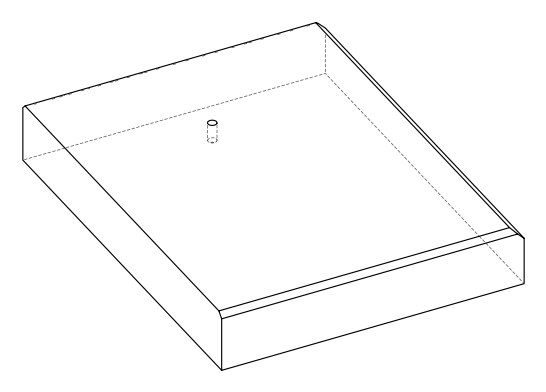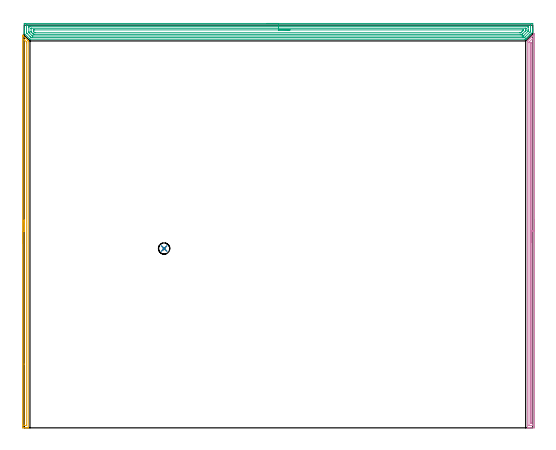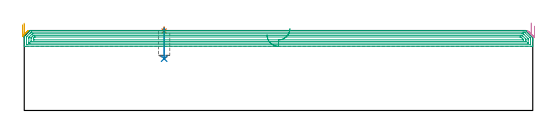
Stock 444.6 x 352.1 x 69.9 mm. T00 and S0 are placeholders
(PLAN: 5 operations, 2 tool changes, 32.1 min)
(1 SPOT_DRILL | STEP1POCKET | NXT0321_9005460120000 | 0.03 min | 0 mm3)
(2 DRILL_BLIND_HOLE_INTO_CENTER | STEP1POCKET | UGT0301_494 | 0.11 min | 1730 mm3)
(3 AREA_MILL | FG_CHAMFER_SURFACE | UGT0205_001 | 17.98 min | 42339 mm3)
(4 AREA_MILL_1 | FG_CHAMFER_SURFACE_1 | UGT0205_001 | 8.36 min | 6538 mm3)
(5 AREA_MILL_2 | FG_CHAMFER_SURFACE_2 | UGT0205_001 | 5.64 min | 4249 mm3)
(TOOL NXT0321_9005460120000 | NC Spot Drill, 142deg, 12mm, Carbide, Uncoated | D12 PA142 FL30 Z2)
(TOOL UGT0301_494 | Carbide Drill 9.9 mm | D9.9 PA118 FL87 Z2)
(TOOL UGT0205_001 | Chamfer Mill 20 x 3 x 45 deg. | D20 FL50 Z2)
(OP 1 SPOT_DRILL)
G17 G21 G94 G90
T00 M6
G54
G17 G0 G90 X122.3 Y156.8 S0 M3
G43 Z79.9 H0
G94 G81 G98 Z69.474 F250. R72.9
G80
M5
M2
(OP 2 DRILL_BLIND_HOLE_INTO_CENTER)
G17 G21 G94 G90
T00 M6
G54
G17 G0 G90 X122.3 Y156.8 S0 M3
G43 Z79.9 H0
G94 G81 G98 Z45.3 F250. R71.9
G80
M5
M2
(OP 3 AREA_MILL)
G17 G21 G94 G90
T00 M6
G54
G17 G0 G90 X212.3 Y353.6 S1061 M3
G43 Z79.9 H0
Z66.1
G94 G1 X212.338 Z65.228 F250.
X212.452 Z64.363
X212.641 Z63.512
X212.903 Z62.68
X213.237 Z61.874
X213.64 Z61.1
X214.108 Z60.364
X214.639 Z59.672
X215.229 Z59.029
X215.872 Z58.44
X216.564 Z57.908
X217.3 Z57.44
X218.074 Z57.037
X218.88 Z56.703
X219.712 Z56.441
X220.563 Z56.252
X221.428 Z56.138
X222.3 Z56.1
X443.975 Y353.599 Z56.101
X444.325 Y353.597 Z56.102
X444.59 Y353.593 Z56.104
X444.6 Y353.254 Z56.443
Y348.885 Z60.809
Y348.359 Z61.338
Y348.011 Z61.685
Y347.485 Z62.211
Y347.137 Z62.558
X444.599 Y346.066 Z63.632
X444.598 Y346.045 Z63.653
X444.595 Y346.006 Z63.691
X444.571 Y345.97 Z63.728
X443.149 Y344.548 Z65.151
X442.534 Y343.933 Z65.764
X442.485 Y343.885 Z65.814
X442.294 Y343.693 Z66.005
X442.243 Y343.641 Z66.055
X442.187 Y343.586 Z66.112
X441.571 Y342.971 Z66.729
X441.369 Y342.767 Z66.929
X440.752 Y342.152 Z67.548
X440.697 Y342.097 Z67.602
X440.495 Y341.894 Z67.802
X439.933 Y341.333 Z68.367
X439.804 Y341.203 Z68.495
X439.621 Y341.02 Z68.676
X439.114 Y340.514 Z69.186
X438.747 Y340.146 Z69.551
X438.612 Y340.012 Z69.688
X438.553 Y339.954 Z69.745
X438.395 Y339.802 Z69.887
X437.718 Y339.8 Z69.9
X5.094
X5.005 Y339.804 Z69.889
X4.954 Y339.847 Z69.849
X4.678 Y340.122 Z69.578
X0.142 Y344.657 Z65.04
X0.07 Y344.727 Z64.966
X0.01 Y344.798 Z64.893
X0.002 Y344.86 Z64.831
X0. Y345.3 Z64.399
Y345.567 Z64.132
Y346.263 Z63.432
Y347.485 Z62.212
Y348.885 Z60.811
Y352.991 Z56.706
X0.004 Y353.254 Z56.443
X0.01 Y353.593 Z56.104
X0.275 Y353.597 Z56.102
X0.625 Y353.6 Z56.1
X222.3
Y352.186 Z57.514
X442.387 Y352.185 Z57.515
X442.542 Y352.183 Z57.517
X442.58 Y352.181 Z57.519
X442.59 Y352.178 Z57.522
X442.593 Y352.168 Z57.532
X442.597 Y352.136 Z57.564
X442.6 Y351.977 Z57.723
X442.599 Y347.137 Z62.563
X442.597 Y346.736 Z62.964
X442.59 Y346.499 Z63.201
X442.583 Y346.445 Z63.255
X442.539 Y346.397 Z63.303
X442.411 Y346.263 Z63.437
X442.301 Y346.151 Z63.549
X442.187 Y346.037 Z63.663
X437.883 Y341.733 Z67.967
X437.718 Y341.57 Z68.13
X437.435 Y341.296 Z68.404
X437.341 Y341.221 Z68.479
X437.171 Y341.219 Z68.481
X436.824 Y341.215 Z68.485
X436.625
X435.93 Y341.214 Z68.486
X6.683
X6.336 Y341.215 Z68.485
X6.162 Y341.218 Z68.482
X6.076 Y341.221 Z68.479
X6.037 Y341.225 Z68.475
X5.988 Y341.267 Z68.433
X5.357 Y341.894 Z67.806
X5.094 Y342.155 Z67.545
X2.413 Y344.839 Z64.861
X2.141 Y345.12 Z64.58
X2.01 Y345.257 Z64.443
X2.007 Y345.389 Z64.311
X2.001 Y345.791 Z63.909
X2. Y351.91 Z57.79
X2.003 Y352.044 Z57.656
X2.007 Y352.152 Z57.548
X2.01 Y352.18 Z57.52
X2.023 Y352.181 Z57.519
X2.065 Y352.183 Z57.517
X2.413 Y352.185 Z57.515
X2.612 Y352.186 Z57.514
X222.3
Y350.772 Z58.928
X440.257 Y350.771 Z58.929
X440.4
X440.541 Y350.768 Z58.932
X440.579 Y350.765 Z58.935
X440.59 Y350.762 Z58.938
X440.593 Y350.749 Z58.951
X440.598 Y350.698 Z59.002
X440.599 Y350.633 Z59.067
X440.6 Y350.437 Z59.263
Y348.011 Z61.689
Y347.815 Z61.885
X440.595 Y347.137 Z62.563
X440.591 Y346.949 Z62.751
X440.58 Y346.892 Z62.808
X440.542 Y346.85 Z62.85
X440.4 Y346.7 Z63.
X436.824 Y343.123 Z66.577
X436.643 Y342.944 Z66.756
X436.463 Y342.767 Z66.933
X436.355 Y342.667 Z67.033
X436.305 Y342.635 Z67.065
X436.214 Y342.633 Z67.067
X436.071 Y342.63 Z67.07
X435.93 Y342.629 Z67.071
X435.179 Y342.628 Z67.072
X7.634 Y342.629 Z67.071
X7.349 Y342.632 Z67.068
X7.161 Y342.635 Z67.065
X7.066 Y342.645 Z67.055
X7.041 Y342.667 Z67.033
X6.933 Y342.767 Z66.933
X4.311 Y345.389 Z64.311
X4.2 Y345.501 Z64.199
X4.016 Y345.695 Z64.005
X4.006 Y346.067 Z63.633
X4.002 Y346.263 Z63.437
X4. Y346.459 Z63.241
Y349.954 Z59.746
X4.008 Y350.633 Z59.067
X4.01 Y350.73 Z58.97
X4.019 Y350.765 Z58.935
X4.063 Y350.767 Z58.933
X4.2 Y350.769 Z58.931
X4.952 Y350.771 Z58.929
X5.094 Y350.772 Z58.928
X222.3
Y349.357 Z60.343
X438.455
X438.502 Y349.356 Z60.344
X438.551 Y349.354 Z60.346
X438.584 Y349.351 Z60.349
X438.59 Y349.312 Z60.388
X438.6 Y348.897 Z60.803
Y348.023 Z61.677
X438.594 Y347.58 Z62.12
X438.59 Y347.366 Z62.334
X438.493 Y347.254 Z62.446
X438.382 Y347.137 Z62.563
X438.056 Y346.806 Z62.894
X435.847 Y344.596 Z65.104
X435.765 Y344.515 Z65.185
X435.4 Y344.16 Z65.54
X435.273 Y344.05 Z65.65
X435.036 Y344.047 Z65.653
X434.625 Y344.044 Z65.656
X434.143 Y344.043 Z65.657
X433.732
X8.67
X8.257 Y344.045 Z65.655
X8.139 Y344.048 Z65.652
X8.114 Y344.049 Z65.651
X8.034 Y344.123 Z65.577
X7.927 Y344.225 Z65.475
X7.776 Y344.373 Z65.327
X7.633 Y344.515 Z65.185
X6.643 Y345.507 Z64.193
X6.425 Y345.728 Z63.972
X6.043 Y346.118 Z63.582
X6.01 Y346.172 Z63.528
X6.006 Y346.198 Z63.502
X6. Y346.251 Z63.449
Y346.263 Z63.437
Y348.873 Z60.827
X6.003 Y349.316 Z60.384
X6.006 Y349.342 Z60.358
X6.009 Y349.35 Z60.35
X6.024 Y349.352 Z60.348
X6.109 Y349.355 Z60.345
X6.237 Y349.357 Z60.343
X6.399
X222.3
Y347.943 Z61.757
X436.
X436.326 Y347.942 Z61.758
X436.49 Y347.939 Z61.761
X436.57 Y347.936 Z61.764
X436.59 Y347.932 Z61.768
Y347.922 Z61.778
X436.572 Y347.782 Z61.918
X436.473 Y347.677 Z62.023
X436.375 Y347.576 Z62.124
X435.939 Y347.137 Z62.563
X435.051 Y346.249 Z63.451
X434.608 Y345.808 Z63.892
X434.451 Y345.655 Z64.045
X434.323 Y345.533 Z64.167
X434.241 Y345.464 Z64.236
X434.143 Y345.46 Z64.24
X434.072 Y345.458 Z64.242
X433.249 Y345.457 Z64.243
X9.494
X9.288 Y345.461 Z64.239
X9.187 Y345.464 Z64.236
X9.13 Y345.481 Z64.219
X9.026 Y345.581 Z64.119
X8.67 Y345.931 Z63.769
X8.34 Y346.263 Z63.437
X8.025 Y346.586 Z63.114
X8.006 Y346.912 Z62.788
X8.003 Y347.137 Z62.563
X8.002 Y347.79 Z61.91
X8.006 Y347.885 Z61.815
X8.01 Y347.936 Z61.764
X8.052 Y347.937 Z61.763
X8.257 Y347.94 Z61.76
X8.67 Y347.943 Z61.757
X8.739
X222.3
X223.172 Z61.795
X224.036 Z61.909
X224.888 Z62.098
X225.72 Z62.36
X226.526 Z62.694
X227.3 Z63.097
X228.036 Z63.565
X228.728 Z64.096
X229.371 Z64.686
X229.96 Z65.329
X230.491 Z66.021
X230.96 Z66.757
X231.363 Z67.531
X231.697 Z68.337
X231.959 Z69.169
X232.148 Z70.02
X232.262 Z70.885
X232.3 Z71.757
G0 Z79.9
M5
M2
(OP 4 AREA_MILL_1)
G17 G21 G94 G90
T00 M6
G54
G17 G0 G90 X446.1 Y182.25 S1061 M3
G43 Z79.9 H0
Z73.7
G94 G1 Y182.212 Z72.828 F250.
Y182.098 Z71.964
Y181.909 Z71.112
Y181.647 Z70.28
Y181.313 Z69.474
Y180.91 Z68.7
Y180.442 Z67.964
Y179.91 Z67.272
Y179.321 Z66.629
Y178.678 Z66.04
Y177.986 Z65.508
Y177.25 Z65.04
Y176.476 Z64.637
Y175.67 Z64.303
Y174.838 Z64.041
Y173.986 Z63.852
Y173.122 Z63.738
Y172.25 Z63.7
Y1.058
X446.099 Y0.625 Z63.701
X446.095 Y0.169 Z63.703
X446.091 Y0.01 Z63.705
X445.645 Y0. Z64.151
X443. Z66.795
X441.589 Z68.208
X441.237 Z68.558
X440.533 Z69.267
X440.263 Z69.536
X439.905 Y0.006 Z69.885
X439.903 Y0.007 Z69.888
X439.9 Y0.178 Z69.9
Y338.064
X439.904 Y338.296 Z69.89
X439.908 Y338.311 Z69.886
X440.111 Y338.511 Z69.688
X440.201 Y338.601 Z69.599
X440.796 Y339.198 Z69.
X441.005 Y339.405 Z68.794
X441.048 Y339.448 Z68.752
X441.677 Y340.079 Z68.119
X441.895 Y340.295 Z67.905
X442.559 Y340.961 Z67.237
X442.742 Y341.142 Z67.058
X442.793 Y341.193 Z67.007
X443.441 Y341.842 Z66.356
X443.589 Y341.989 Z66.211
X443.687 Y342.087 Z66.113
X443.882 Y342.283 Z65.916
X443.984 Y342.385 Z65.814
X444.323 Y342.724 Z65.475
X444.436 Y342.836 Z65.364
X444.581 Y342.981 Z65.219
X444.763 Y343.165 Z65.034
X444.877 Y343.279 Z64.92
X445.474 Y343.875 Z64.325
X445.645 Y344.047 Z64.152
X446.038 Y344.438 Z63.762
X446.07 Y344.471 Z63.729
X446.086 Y344.483 Z63.713
X446.093 Y344.485 Z63.707
X446.097 Y344.478 Z63.702
X446.1 Y344.471 Z63.7
Y344.466
Y172.25
X444.686 Z65.114
X444.685 Y2.492 Z65.115
Y2.413
X444.679 Y2.015 Z65.121
X444.285 Y2.004 Z65.515
X443.882 Y2.002 Z65.918
X443.407 Y2. Z66.393
X442.526 Z67.274
X442.118 Y2.001 Z67.682
X441.641 Y2.003 Z68.159
X441.417 Y2.01 Z68.383
X441.321 Y2.039 Z68.479
X441.316 Y2.333 Z68.484
X441.315 Y2.413 Z68.485
Y336.724
X441.319 Y337.131 Z68.481
X441.321 Y337.231 Z68.479
X441.332 Y337.27 Z68.468
X441.357 Y337.299 Z68.443
X441.452 Y337.399 Z68.348
X441.667 Y337.617 Z68.133
X444.558 Y340.507 Z65.242
X444.653 Y340.599 Z65.147
X444.671 Y340.613 Z65.129
X444.679 Y340.617 Z65.121
X444.68 Y340.579 Z65.12
X444.685 Y340.379 Z65.115
X444.686 Y172.25 Z65.114
X443.272 Z66.528
X443.271 Y4.82 Z66.529
X443.267 Y4.201 Z66.533
X443.265 Y4.064 Z66.535
X443.258 Y4.009 Z66.542
X443.194 Y4.004 Z66.606
X443. Y4.002 Z66.8
X442.802 Y4.003 Z66.998
X442.746 Y4.006 Z67.054
X442.734 Y4.01 Z67.066
X442.732 Y4.014 Z67.068
X442.73 Y4.036 Z67.07
X442.729 Y4.109 Z67.071
X442.728 Y4.201 Z67.072
X442.729 Y335.83 Z67.071
X442.73 Y336.103 Z67.07
X442.733 Y336.196 Z67.067
X442.736 Y336.225 Z67.064
X442.747 Y336.24 Z67.053
X442.78 Y336.277 Z67.02
X443. Y336.501 Z66.8
X443.111 Y336.611 Z66.689
X443.224 Y336.724 Z66.576
X443.243 Y336.739 Z66.557
X443.261 Y336.752 Z66.539
X443.265 Y336.724 Z66.535
X443.269 Y336.552 Z66.531
X443.271 Y336.449 Z66.529
X443.272 Y172.25 Z66.528
Y171.378 Z66.566
Y170.514 Z66.68
Y169.662 Z66.869
Y168.83 Z67.131
Y168.024 Z67.465
Y167.25 Z67.868
Y166.514 Z68.337
Y165.822 Z68.868
Y165.179 Z69.457
Y164.59 Z70.101
Y164.058 Z70.793
Y163.59 Z71.528
Y163.187 Z72.302
Y162.853 Z73.108
Y162.591 Z73.94
Y162.402 Z74.792
Y162.288 Z75.657
Y162.25 Z76.528
G0 Z79.9
M5
M2
(OP 5 AREA_MILL_2)
G17 G21 G94 G90
T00 M6
G54
G17 G0 G90 X-1.5 Y161.65 S1061 M3
G43 Z79.9 H0
Z74.9
G94 G1 Y161.688 Z74.028 F250.
Y161.802 Z73.163
Y161.991 Z72.312
Y162.253 Z71.48
Y162.587 Z70.674
Y162.99 Z69.9
Y163.459 Z69.164
Y163.99 Z68.472
Y164.579 Z67.829
Y165.222 Z67.24
Y165.914 Z66.708
Y166.65 Z66.24
Y167.424 Z65.837
Y168.23 Z65.503
Y169.062 Z65.241
Y169.914 Z65.052
Y170.778 Z64.938
Y171.65 Z64.9
Y343.236
X-1.498 Y343.294
X-1.488 Y343.289 Z64.909
X-1.331 Y343.132 Z65.067
X-1.18 Y342.982 Z65.215
X-1.037 Y342.838 Z65.361
X-0.884 Y342.685 Z65.514
X-0.744 Y342.546 Z65.652
X0.902 Y340.899 Z67.3
X3.296 Y338.504 Z69.696
X3.465 Y338.333 Z69.861
X3.495 Y338.294 Z69.89
X3.5 Y338.219 Z69.9
Y0.168
X3.498 Y0.01 Z69.889
X3.382 Y0.004 Z69.774
X3.259 Y0. Z69.658
X2.966 Z69.365
X2.308 Z68.703
X1.107 Z67.504
X0.564 Z66.958
X-1.07 Z65.326
X-1.18 Y0.002 Z65.216
X-1.493 Y0.01 Z64.903
X-1.497 Y0.291 Z64.901
X-1.499 Y0.615
X-1.5 Y171.65 Z64.9
X-0.086 Z66.314
X-0.085 Y339.113 Z66.315
X-0.083 Y339.301 Z66.317
X-0.079 Y339.393 Z66.321
X-0.076 Y339.414 Z66.324
X-0.049 Y339.39 Z66.351
X0.237 Y339.113 Z66.637
X2.023 Y337.326 Z68.423
X2.062 Y337.282 Z68.462
X2.079 Y337.258 Z68.479
X2.081 Y337.242 Z68.481
X2.084 Y337.16 Z68.484
X2.085 Y336.994 Z68.485
X2.086 Y336.661 Z68.486
Y2.401
X2.084 Y2.069 Z68.484
X2.082 Y2.028 Z68.482
X2.08 Y2.015 Z68.48
X2.062 Y2.01 Z68.462
X1.958 Y2.004 Z68.358
X1.827 Y2. Z68.227
X0.082 Y2.001 Z66.482
X-0.047 Y2.007 Z66.353
X-0.071 Y2.009 Z66.329
X-0.079 Y2.052 Z66.321
X-0.083 Y2.171 Z66.317
X-0.085 Y2.401 Z66.315
X-0.086 Y55.749 Z66.314
Y171.65
Y172.522 Z66.352
Y173.387 Z66.466
Y174.238 Z66.655
Y175.07 Z66.917
Y175.876 Z67.251
Y176.65 Z67.654
Y177.386 Z68.123
Y178.078 Z68.654
Y178.721 Z69.243
Y179.31 Z69.886
Y179.842 Z70.578
Y180.31 Z71.314
Y180.713 Z72.088
Y181.047 Z72.894
Y181.309 Z73.726
Y181.498 Z74.578
Y181.612 Z75.443
Y181.65 Z76.314
G0 Z79.9
M5
M2
